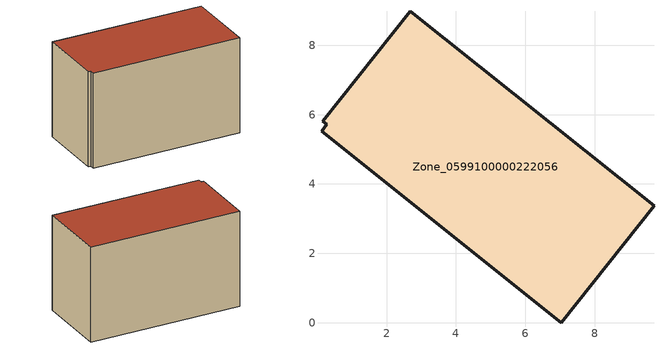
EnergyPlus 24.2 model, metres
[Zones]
Zone_0599100000222056
 floor ground (C_G): 0.27,5.72 0.16,5.81 2.68,8.98 9.71,3.37 7.03,0 0.12,5.51 z0.5
 wall outside (C_F): 9.71,3.37 2.68,8.98 0.16,5.81 0.27,5.72 0.12,5.51 7.03,0 9.71,3.37 z0.5:6.14
 roof outside (C_R): 0.16,5.81 0.27,5.72 0.12,5.51 7.03,0 9.71,3.37 2.68,8.98 z6.14
[BUILDING]
Pand.0599100000222056: North Axis=0; Terrain=City; Loads Convergence Tolerance Value=0.04; Temperature Convergence Tolerance Value=0.4; Solar Distribution=FullExterior; Maximum Number of Warmup Days=25; Minimum Number of Warmup Days=1
[Site:Location]
Rotterdam.The.Hague.AP_ZH_NLD Design_Conditions: Latitude=51.96; Longitude=4.45; Time Zone=1; Elevation=-4.5
[SITE:GROUNDTEMPERATURE:BUILDINGSURFACE]
18, 18, 18, 18, 18, 18, 18, 18, 18, 18, 18, 18
[MATERIAL] Thermal Absorptance=0.9; Solar Absorptance=0.7; Visible Absorptance=0.7
Name | Roughness | Thickness | Conductivity | Density | Specific Heat
G.TI.1946-1964 | MediumSmooth | 0.15 | 1 | 540 | 1210
F.TI.1946-1964 | Rough | 0.3 | 0.857143 | 1920 | 840
R.TI.1946-1964 | MediumRough | 0.2 | 0.277778 | 1500 | 1000
[CONSTRUCTION]
C_G: G.TI.1946-1964
C_F: F.TI.1946-1964
C_R: R.TI.1946-1964
[ZONE]
Zone_0599100000222056: Type=1; Multiplier=1; Ceiling Height=Autocalculate; Volume=Autocalculate; Floor Area=autocalculate; Part of Total Floor Area=Yes
[ZONEINFILTRATION:DESIGNFLOWRATE]
Infil_Zone_0599100000222056: Zone or ZoneList or Space or SpaceList=Zone_0599100000222056; Schedule=AlwaysOn; Design Flow Rate Calculation Method=Flow/Area; Flow Rate per Floor Area=0.003; Constant Term Coefficient=1; Temperature Term Coefficient=0; Velocity Term Coefficient=0; Velocity Squared Term Coefficient=0
[HVACTEMPLATE:ZONE:IDEALLOADSAIRSYSTEM]
Zone_0599100000222056: Maximum Heating Supply Air Temperature=50; Minimum Cooling Supply Air Temperature=13; Maximum Heating Supply Air Humidity Ratio=0.0156; Minimum Cooling Supply Air Humidity Ratio=0.0077; Heating Limit=NoLimit; Cooling Limit=NoLimit; Dehumidification Control Type=ConstantSensibleHeatRatio; Cooling Sensible Heat Ratio=0.7; Dehumidification Setpoint=60; Humidification Control Type=None; Humidification Setpoint=30; Outdoor Air Method=None; Outdoor Air Flow Rate per Person=0.00944; Outdoor Air Flow Rate per Zone Floor Area=0; Outdoor Air Flow Rate per Zone=0; Demand Controlled Ventilation Type=None; Outdoor Air Economizer Type=NoEconomizer; Heat Recovery Type=None; Sensible Heat Recovery Effectiveness=0.7; Latent Heat Recovery Effectiveness=0.65
[ZONECONTROL:THERMOSTAT]
ThermostatControl_Zone_0599100000222056: Zone or ZoneList=Zone_0599100000222056; Control Type Schedule=DualSetpointControlType; Control 1=Thermostat_Zone_0599100000222056; Temperature Difference Between Cutout And Setpoint=0
[THERMOSTATSETPOINT:DUALSETPOINT]
Thermostat_Zone_0599100000222056: Heating Setpoint Temperature Schedule=HeatingSetpoint_Zone_0599100000222056; Cooling Setpoint Temperature Schedule=CoolingSetpoint_Zone_0599100000222056
[SCHEDULE:COMPACT]
HeatingSetpoint_Zone_0599100000222056: Through: 12/31, For: AllDays, Until: 24:00, 21
CoolingSetpoint_Zone_0599100000222056: Through: 12/31, For: AllDays, Until: 24:00, 24
DualSetpointControlType: Through: 12/31, For: AllDays, Until: 24:00, 4
AlwaysOn: Through: 12/31, For: AllDays, Until: 24:00, 1
